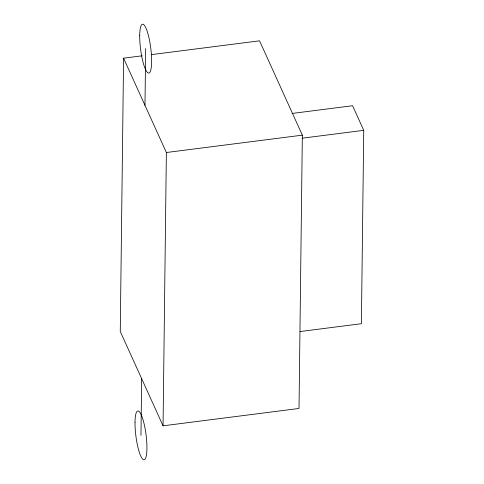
<?xml version="1.0" encoding="UTF-8"?>
<svg xmlns="http://www.w3.org/2000/svg" width="484" height="484" viewBox="0 0 484 484"><rect width="100%" height="100%" fill="white"/><g stroke="black" fill="none" stroke-linecap="round" stroke-linejoin="round"><path stroke-width="0.73" d="M142.26 55.793L123.583 58.183L120.262 331.486L163.054 425.817L299.021 408.46L302.343 135.157L259.551 40.819L151.226 54.65M140.965 435.376L141.655 378.651M144.976 105.349L145.666 48.624M163.054 425.817L166.375 152.514L123.583 58.183M292.064 113.456L352.576 105.73L363.738 130.335L361.391 323.711L300.128 331.534M166.375 152.514L302.343 135.157M302.482 138.158L363.738 130.335M135.012 422.248A24.636 5.118 82.7 0 0 143.73 459.8A24.636 5.118 82.7 0 0 144.159 424.075A24.636 5.118 82.7 0 0 135.012 422.248M139.713 35.501A24.636 5.118 82.7 0 0 148.425 73.054A24.636 5.118 82.7 0 0 148.86 37.322A24.636 5.118 82.7 0 0 139.713 35.501"/></g></svg>
